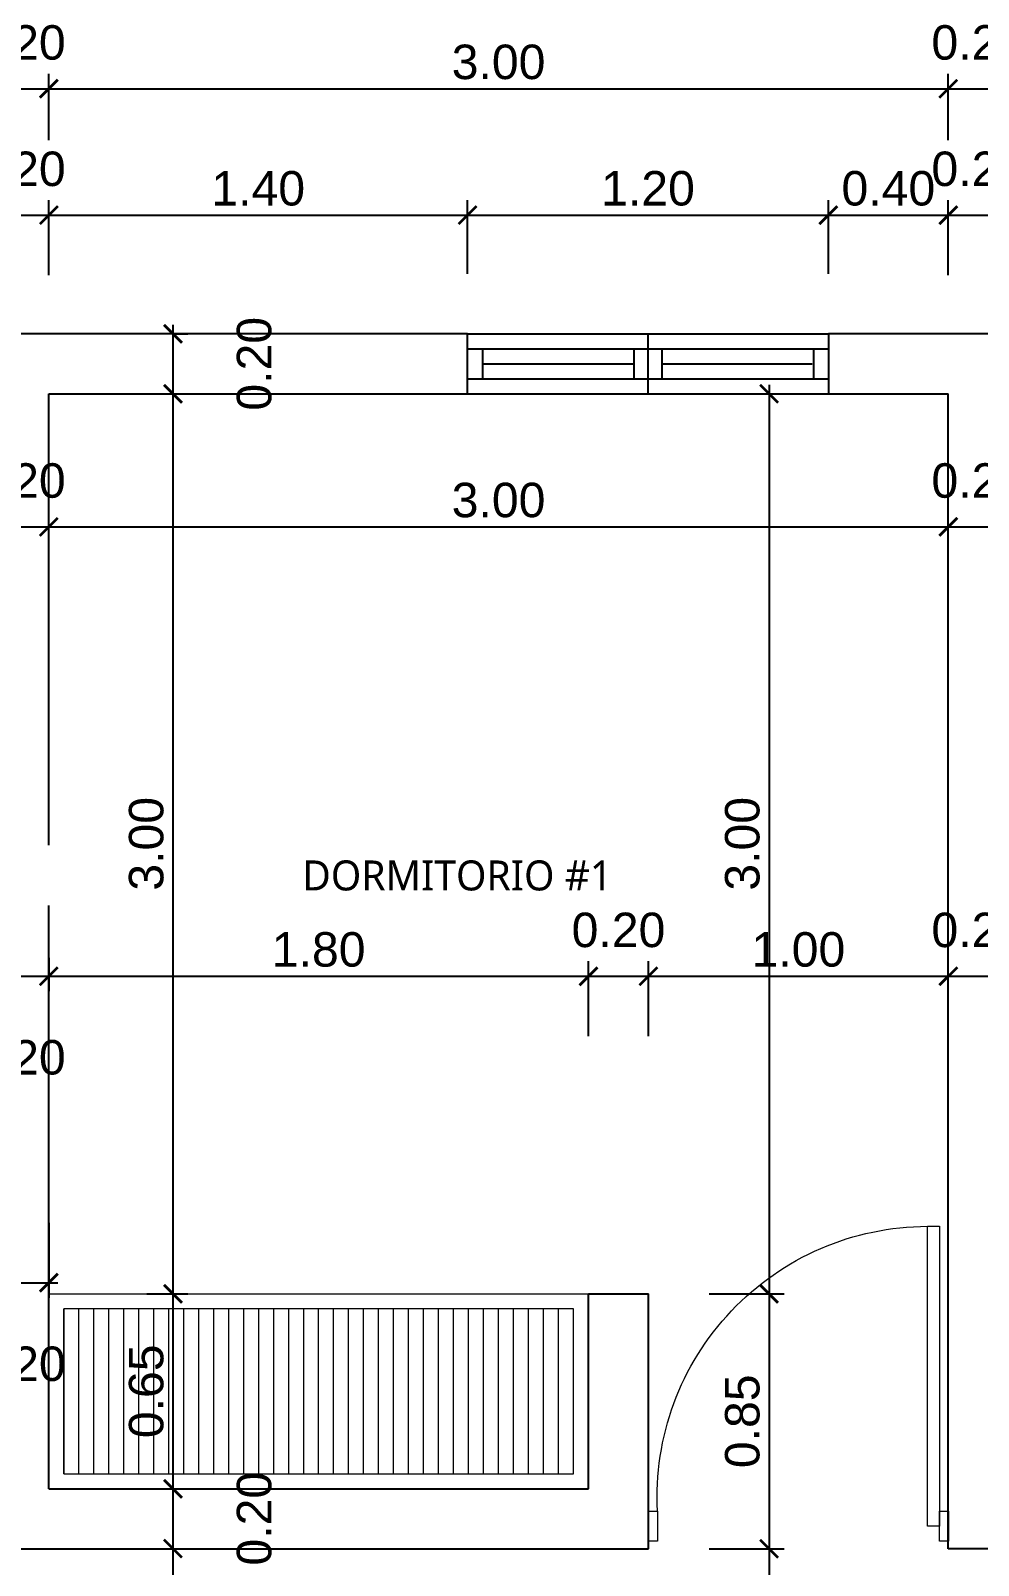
# Model space of a CAD drawing. Header units: feet. Extents: x -417 to 46, y -646 to -218.
# Drawn here: x -95.57 to -92.41, y -283.44 to -278.32 of the extents above; entities that cross this region are included whole.
import ezdxf

# ---------------------------------------------------------------- set-up
doc = ezdxf.new("R2010")
doc.units = ezdxf.units.FT
doc.header["$MEASUREMENT"] = 0
for name, color, linetype, lineweight in [('A-WALL', 4, 'Continuous', 25), ('closet', 8, 'Continuous', 5), ('DIM-COTAS', 1, 'Continuous', 5), ('puertas', 8, 'Continuous', 9), ('TXT', 2, 'Continuous', 9)]:
    doc.layers.add(name, color=color, linetype=linetype, lineweight=lineweight)
doc.layers.add('DIM', color=10, linetype='Continuous')
doc.layers.add('PERT-VENT', color=2, linetype='Continuous')
doc.styles.add('ads', font='trebuc.ttf', dxfattribs={"height": 0.14})
doc.styles.get("Standard").update_dxf_attribs({"font": 'arial.ttf', "height": 0.115})
doc.dimstyles.new('KEILY', dxfattribs={"dimtxt": 0.115, "dimasz": 0.06, "dimexe": 0.05, "dimexo": 0.2, "dimgap": 0.03, "dimtad": 1, "dimzin": 1, "dimdsep": 46, "dimtxsty": 'Standard', "dimblk": 'ARCHTICK', "dimcen": 2.5, "dimdle": 0.03, "dimclrd": 256, "dimclre": 256, "dimclrt": 7, "dimadec": 0, "dimazin": 0, "dimtfac": 1, "dimtmove": 2, "dimatfit": 3, "dimfxl": 0.2, "dimfxlon": 1, "dimtolj": 1, "dimtzin": 1, "dimarcsym": 0})

# ---------------------------------------------------------------- blocks, each defined once
blk = doc.blocks.new('A$C4D292AF4')
at = {"layer": 'puertas'}
for points in [[(0.03, 0.05), (0.07, 0.05), (0.07, 1.05), (0.03, 1.05)], [(0, 0), (0.03, 0), (0.03, 0.1), (0, 0.1)], [(0.97, 0), (1, 0), (1, 0.1), (0.97, 0.1)]]:
    blk.add_lwpolyline(points, close=True, dxfattribs=at)
blk.add_arc((0.0677, 0.1465), 0.9035, 357.0481, 89.8556, dxfattribs=at)
blk = doc.blocks.new('A$C72735B25')
at = {"layer": 'PERT-VENT', "extrusion": (-1.27878e-17, -1.31713e-15, -1)}
for p, q in [((0, 0), (0, 1.2032)), ((0.05, 0), (0.05, 1.2032)), ((0.15, 0), (0.15, 1.2032)), ((0.2, 0), (0.2, 1.2032)), ((0.1, 0.6483), (0.1, 1.1494)), ((0.15, 0.6483), (0.05, 0.6483)), ((0.2, 0.6016), (0, 0.6016)), ((0.15, 0.5549), (0.05, 0.5549)), ((0.1, 0.0499), (0.1, 0.5549)), ((0.05, 0.0499), (0.15, 0.0499))]:
    blk.add_line(p, q, dxfattribs=at)
at = {"layer": 'PERT-VENT', "extrusion": (-1.27878e-17, 1.31713e-15, -1)}
blk.add_line((0.05, 1.1533), (0.15, 1.1533), dxfattribs=at)
blk = doc.blocks.new('_ArchTick')
at = {"layer": 'DIM-COTAS', "color": 0, "const_width": 0.15}
blk.add_lwpolyline([(-0.5, -0.5), (0.5, 0.5)], dxfattribs=at)
blk = doc.blocks.new('*D161')
at = {"layer": 'Defpoints', "color": 0, "transparency": 16777216}
for p in [(-95.5143, -278.9362), (-95.7143, -279.3321), (-95.5143, -279.5321)]:
    blk.add_point(p, dxfattribs=at)
at = {"layer": 'DIM', "lineweight": -2, "transparency": 16777216}
for p, q in [((-95.7143, -279.1321), (-95.7143, -278.8862)), ((-95.5143, -279.1362), (-95.5143, -278.8862)), ((-95.7443, -278.9362), (-95.4843, -278.9362))]:
    blk.add_line(p, q, dxfattribs=at)
at = {"layer": 'DIM', "lineweight": -2, "transparency": 16777216, "xscale": 0.06, "yscale": 0.06, "zscale": 0.06, "rotation": 180}
blk.add_blockref('_ArchTick', (-95.7143, -278.9362), dxfattribs=at)
at = {"layer": 'DIM', "lineweight": -2, "transparency": 16777216, "xscale": 0.06, "yscale": 0.06, "zscale": 0.06}
blk.add_blockref('_ArchTick', (-95.5143, -278.9362), dxfattribs=at)
at = {"layer": 'DIM', "color": 7, "transparency": 16777216, "insert": (-95.6143, -278.7825), "char_height": 0.115, "attachment_point": 5}
blk.add_mtext('\\A1;0.20', dxfattribs=at)
blk = doc.blocks.new('*D162')
at = {"layer": 'Defpoints', "color": 0, "transparency": 16777216}
for p in [(-94.1175, -278.9362), (-94.1175, -279.3321), (-95.5143, -279.5321)]:
    blk.add_point(p, dxfattribs=at)
at = {"layer": 'DIM', "lineweight": -2, "transparency": 16777216}
for p, q in [((-95.5143, -279.1362), (-95.5143, -278.8862)), ((-94.1175, -279.1321), (-94.1175, -278.8862)), ((-95.5443, -278.9362), (-94.0875, -278.9362))]:
    blk.add_line(p, q, dxfattribs=at)
at = {"layer": 'DIM', "lineweight": -2, "transparency": 16777216, "xscale": 0.06, "yscale": 0.06, "zscale": 0.06, "rotation": 180}
blk.add_blockref('_ArchTick', (-95.5143, -278.9362), dxfattribs=at)
at = {"layer": 'DIM', "lineweight": -2, "transparency": 16777216, "xscale": 0.06, "yscale": 0.06, "zscale": 0.06}
blk.add_blockref('_ArchTick', (-94.1175, -278.9362), dxfattribs=at)
at = {"layer": 'DIM', "color": 7, "transparency": 16777216, "insert": (-94.8159, -278.8475), "char_height": 0.115, "attachment_point": 5}
blk.add_mtext('\\A1;1.40', dxfattribs=at)
blk = doc.blocks.new('*D163')
at = {"layer": 'Defpoints', "color": 0, "transparency": 16777216}
for p in [(-92.9143, -278.9362), (-94.1175, -279.3321), (-92.9143, -279.3321)]:
    blk.add_point(p, dxfattribs=at)
at = {"layer": 'DIM', "lineweight": -2, "transparency": 16777216}
for p, q in [((-94.1175, -279.1321), (-94.1175, -278.8862)), ((-92.9143, -279.1321), (-92.9143, -278.8862)), ((-94.1475, -278.9362), (-92.8843, -278.9362))]:
    blk.add_line(p, q, dxfattribs=at)
at = {"layer": 'DIM', "lineweight": -2, "transparency": 16777216, "xscale": 0.06, "yscale": 0.06, "zscale": 0.06, "rotation": 180}
blk.add_blockref('_ArchTick', (-94.1175, -278.9362), dxfattribs=at)
at = {"layer": 'DIM', "lineweight": -2, "transparency": 16777216, "xscale": 0.06, "yscale": 0.06, "zscale": 0.06}
blk.add_blockref('_ArchTick', (-92.9143, -278.9362), dxfattribs=at)
at = {"layer": 'DIM', "color": 7, "transparency": 16777216, "insert": (-93.5159, -278.8475), "char_height": 0.115, "attachment_point": 5}
blk.add_mtext('\\A1;1.20', dxfattribs=at)
blk = doc.blocks.new('*D164')
at = {"layer": 'Defpoints', "color": 0, "transparency": 16777216}
for p in [(-92.5143, -278.9362), (-92.9143, -279.3321), (-92.5143, -279.5321)]:
    blk.add_point(p, dxfattribs=at)
at = {"layer": 'DIM', "lineweight": -2, "transparency": 16777216}
for p, q in [((-92.9143, -279.1321), (-92.9143, -278.8862)), ((-92.5143, -279.1362), (-92.5143, -278.8862)), ((-92.9443, -278.9362), (-92.4843, -278.9362))]:
    blk.add_line(p, q, dxfattribs=at)
at = {"layer": 'DIM', "lineweight": -2, "transparency": 16777216, "xscale": 0.06, "yscale": 0.06, "zscale": 0.06, "rotation": 180}
blk.add_blockref('_ArchTick', (-92.9143, -278.9362), dxfattribs=at)
at = {"layer": 'DIM', "lineweight": -2, "transparency": 16777216, "xscale": 0.06, "yscale": 0.06, "zscale": 0.06}
blk.add_blockref('_ArchTick', (-92.5143, -278.9362), dxfattribs=at)
at = {"layer": 'DIM', "color": 7, "transparency": 16777216, "insert": (-92.7143, -278.8475), "char_height": 0.115, "attachment_point": 5}
blk.add_mtext('\\A1;0.40', dxfattribs=at)
blk = doc.blocks.new('*D165')
at = {"layer": 'Defpoints', "color": 0, "transparency": 16777216}
for p in [(-92.3143, -278.9362), (-92.5143, -279.5321), (-92.3143, -279.5321)]:
    blk.add_point(p, dxfattribs=at)
at = {"layer": 'DIM', "lineweight": -2, "transparency": 16777216}
for p, q in [((-92.5143, -279.1362), (-92.5143, -278.8862)), ((-92.3143, -279.1362), (-92.3143, -278.8862)), ((-92.5443, -278.9362), (-92.2843, -278.9362))]:
    blk.add_line(p, q, dxfattribs=at)
at = {"layer": 'DIM', "lineweight": -2, "transparency": 16777216, "xscale": 0.06, "yscale": 0.06, "zscale": 0.06, "rotation": 180}
blk.add_blockref('_ArchTick', (-92.5143, -278.9362), dxfattribs=at)
at = {"layer": 'DIM', "lineweight": -2, "transparency": 16777216, "xscale": 0.06, "yscale": 0.06, "zscale": 0.06}
blk.add_blockref('_ArchTick', (-92.3143, -278.9362), dxfattribs=at)
at = {"layer": 'DIM', "color": 7, "transparency": 16777216, "insert": (-92.4143, -278.7825), "char_height": 0.115, "attachment_point": 5}
blk.add_mtext('\\A1;0.20', dxfattribs=at)
blk = doc.blocks.new('*D177')
at = {"layer": 'Defpoints', "color": 0, "transparency": 16777216}
for p in [(-95.5143, -278.5146), (-95.7143, -278.8862), (-95.5143, -278.8862)]:
    blk.add_point(p, dxfattribs=at)
at = {"layer": 'DIM', "lineweight": -2, "transparency": 16777216}
for p, q in [((-95.7443, -278.5146), (-95.4843, -278.5146)), ((-95.7143, -278.6862), (-95.7143, -278.4646)), ((-95.5143, -278.6862), (-95.5143, -278.4646))]:
    blk.add_line(p, q, dxfattribs=at)
at = {"layer": 'DIM', "lineweight": -2, "transparency": 16777216, "xscale": 0.06, "yscale": 0.06, "zscale": 0.06, "rotation": 180}
blk.add_blockref('_ArchTick', (-95.7143, -278.5146), dxfattribs=at)
at = {"layer": 'DIM', "lineweight": -2, "transparency": 16777216, "xscale": 0.06, "yscale": 0.06, "zscale": 0.06}
blk.add_blockref('_ArchTick', (-95.5143, -278.5146), dxfattribs=at)
at = {"layer": 'DIM', "color": 7, "transparency": 16777216, "insert": (-95.6143, -278.3609), "char_height": 0.115, "attachment_point": 5}
blk.add_mtext('\\A1;0.20', dxfattribs=at)
blk = doc.blocks.new('*D178')
at = {"layer": 'Defpoints', "color": 0, "transparency": 16777216}
for p in [(-92.5143, -278.5146), (-95.5143, -278.8862), (-92.5143, -278.8862)]:
    blk.add_point(p, dxfattribs=at)
at = {"layer": 'DIM', "lineweight": -2, "transparency": 16777216}
for p, q in [((-95.5443, -278.5146), (-92.4843, -278.5146)), ((-95.5143, -278.6862), (-95.5143, -278.4646)), ((-92.5143, -278.6862), (-92.5143, -278.4646))]:
    blk.add_line(p, q, dxfattribs=at)
at = {"layer": 'DIM', "lineweight": -2, "transparency": 16777216, "xscale": 0.06, "yscale": 0.06, "zscale": 0.06, "rotation": 180}
blk.add_blockref('_ArchTick', (-95.5143, -278.5146), dxfattribs=at)
at = {"layer": 'DIM', "lineweight": -2, "transparency": 16777216, "xscale": 0.06, "yscale": 0.06, "zscale": 0.06}
blk.add_blockref('_ArchTick', (-92.5143, -278.5146), dxfattribs=at)
at = {"layer": 'DIM', "color": 7, "transparency": 16777216, "insert": (-94.0143, -278.4258), "char_height": 0.115, "attachment_point": 5}
blk.add_mtext('\\A1;3.00', dxfattribs=at)
blk = doc.blocks.new('*D179')
at = {"layer": 'Defpoints', "color": 0, "transparency": 16777216}
for p in [(-92.3143, -278.5146), (-92.5143, -278.8862), (-92.3143, -278.8862)]:
    blk.add_point(p, dxfattribs=at)
at = {"layer": 'DIM', "lineweight": -2, "transparency": 16777216}
for p, q in [((-92.5443, -278.5146), (-92.2843, -278.5146)), ((-92.5143, -278.6862), (-92.5143, -278.4646)), ((-92.3143, -278.6862), (-92.3143, -278.4646))]:
    blk.add_line(p, q, dxfattribs=at)
at = {"layer": 'DIM', "lineweight": -2, "transparency": 16777216, "xscale": 0.06, "yscale": 0.06, "zscale": 0.06, "rotation": 180}
blk.add_blockref('_ArchTick', (-92.5143, -278.5146), dxfattribs=at)
at = {"layer": 'DIM', "lineweight": -2, "transparency": 16777216, "xscale": 0.06, "yscale": 0.06, "zscale": 0.06}
blk.add_blockref('_ArchTick', (-92.3143, -278.5146), dxfattribs=at)
at = {"layer": 'DIM', "color": 7, "transparency": 16777216, "insert": (-92.4143, -278.3609), "char_height": 0.115, "attachment_point": 5}
blk.add_mtext('\\A1;0.20', dxfattribs=at)
blk = doc.blocks.new('*D183')
at = {"layer": 'Defpoints', "color": 0, "transparency": 16777216}
for p in [(-88.4643, -278.1057), (-105.5643, -278.4646), (-88.4643, -278.4646)]:
    blk.add_point(p, dxfattribs=at)
at = {"layer": 'DIM', "lineweight": -2, "transparency": 16777216}
for p, q in [((-105.5643, -278.2646), (-105.5643, -278.0557)), ((-88.4643, -278.2646), (-88.4643, -278.0557)), ((-105.5943, -278.1057), (-88.4343, -278.1057))]:
    blk.add_line(p, q, dxfattribs=at)
at = {"layer": 'DIM', "lineweight": -2, "transparency": 16777216, "xscale": 0.06, "yscale": 0.06, "zscale": 0.06, "rotation": 180}
blk.add_blockref('_ArchTick', (-105.5643, -278.1057), dxfattribs=at)
at = {"layer": 'DIM', "lineweight": -2, "transparency": 16777216, "xscale": 0.06, "yscale": 0.06, "zscale": 0.06}
blk.add_blockref('_ArchTick', (-88.4643, -278.1057), dxfattribs=at)
at = {"layer": 'DIM', "color": 7, "transparency": 16777216, "insert": (-97.0143, -278.0169), "char_height": 0.115, "attachment_point": 5}
blk.add_mtext('\\A1;17.10', dxfattribs=at)
blk = doc.blocks.new('*D274')
at = {"layer": 'Defpoints', "color": 0, "transparency": 16777216}
for p in [(-95.5143, -279.9759), (-95.7143, -280.7059), (-95.5143, -280.7059)]:
    blk.add_point(p, dxfattribs=at)
at = {"layer": 'DIM', "lineweight": -2, "transparency": 16777216}
for p, q in [((-95.7143, -280.1759), (-95.7143, -279.9259)), ((-95.5143, -280.1759), (-95.5143, -279.9259)), ((-95.7443, -279.9759), (-95.4843, -279.9759))]:
    blk.add_line(p, q, dxfattribs=at)
at = {"layer": 'DIM', "lineweight": -2, "transparency": 16777216, "xscale": 0.06, "yscale": 0.06, "zscale": 0.06, "rotation": 180}
blk.add_blockref('_ArchTick', (-95.7143, -279.9759), dxfattribs=at)
at = {"layer": 'DIM', "lineweight": -2, "transparency": 16777216, "xscale": 0.06, "yscale": 0.06, "zscale": 0.06}
blk.add_blockref('_ArchTick', (-95.5143, -279.9759), dxfattribs=at)
at = {"layer": 'DIM', "color": 7, "transparency": 16777216, "insert": (-95.6143, -279.8222), "char_height": 0.115, "attachment_point": 5}
blk.add_mtext('\\A1;0.20', dxfattribs=at)
blk = doc.blocks.new('*D275')
at = {"layer": 'Defpoints', "color": 0, "transparency": 16777216}
for p in [(-92.5143, -279.9759), (-92.5143, -280.65), (-95.5143, -280.7059)]:
    blk.add_point(p, dxfattribs=at)
at = {"layer": 'DIM', "lineweight": -2, "transparency": 16777216}
for p, q in [((-95.5143, -280.1759), (-95.5143, -279.9259)), ((-92.5143, -280.1759), (-92.5143, -279.9259)), ((-95.5443, -279.9759), (-92.4843, -279.9759))]:
    blk.add_line(p, q, dxfattribs=at)
at = {"layer": 'DIM', "lineweight": -2, "transparency": 16777216, "xscale": 0.06, "yscale": 0.06, "zscale": 0.06, "rotation": 180}
blk.add_blockref('_ArchTick', (-95.5143, -279.9759), dxfattribs=at)
at = {"layer": 'DIM', "lineweight": -2, "transparency": 16777216, "xscale": 0.06, "yscale": 0.06, "zscale": 0.06}
blk.add_blockref('_ArchTick', (-92.5143, -279.9759), dxfattribs=at)
at = {"layer": 'DIM', "color": 7, "transparency": 16777216, "insert": (-94.0143, -279.8872), "char_height": 0.115, "attachment_point": 5}
blk.add_mtext('\\A1;3.00', dxfattribs=at)
blk = doc.blocks.new('*D276')
at = {"layer": 'Defpoints', "color": 0, "transparency": 16777216}
for p in [(-92.3143, -279.9759), (-92.5143, -280.65), (-92.3143, -280.65)]:
    blk.add_point(p, dxfattribs=at)
at = {"layer": 'DIM', "lineweight": -2, "transparency": 16777216}
for p, q in [((-92.5143, -280.1759), (-92.5143, -279.9259)), ((-92.3143, -280.1759), (-92.3143, -279.9259)), ((-92.5443, -279.9759), (-92.2843, -279.9759))]:
    blk.add_line(p, q, dxfattribs=at)
at = {"layer": 'DIM', "lineweight": -2, "transparency": 16777216, "xscale": 0.06, "yscale": 0.06, "zscale": 0.06, "rotation": 180}
blk.add_blockref('_ArchTick', (-92.5143, -279.9759), dxfattribs=at)
at = {"layer": 'DIM', "lineweight": -2, "transparency": 16777216, "xscale": 0.06, "yscale": 0.06, "zscale": 0.06}
blk.add_blockref('_ArchTick', (-92.3143, -279.9759), dxfattribs=at)
at = {"layer": 'DIM', "color": 7, "transparency": 16777216, "insert": (-92.4143, -279.8222), "char_height": 0.115, "attachment_point": 5}
blk.add_mtext('\\A1;0.20', dxfattribs=at)
blk = doc.blocks.new('*D297')
at = {"layer": 'Defpoints', "color": 0, "transparency": 16777216}
for p in [(-95.5143, -281.2132), (-95.7143, -281.2321), (-95.5143, -281.475)]:
    blk.add_point(p, dxfattribs=at)
at = {"layer": 'DIM', "lineweight": -2, "transparency": 16777216}
for p, q in [((-95.7143, -281.4321), (-95.7143, -281.525)), ((-95.5143, -281.4132), (-95.5143, -281.525)), ((-95.7443, -281.475), (-95.4843, -281.475))]:
    blk.add_line(p, q, dxfattribs=at)
at = {"layer": 'DIM', "lineweight": -2, "transparency": 16777216, "xscale": 0.06, "yscale": 0.06, "zscale": 0.06, "rotation": 180}
blk.add_blockref('_ArchTick', (-95.7143, -281.475), dxfattribs=at)
at = {"layer": 'DIM', "lineweight": -2, "transparency": 16777216, "xscale": 0.06, "yscale": 0.06, "zscale": 0.06}
blk.add_blockref('_ArchTick', (-95.5143, -281.475), dxfattribs=at)
at = {"layer": 'DIM', "color": 7, "transparency": 16777216, "insert": (-95.6143, -281.7461), "char_height": 0.115, "attachment_point": 5}
blk.add_mtext('\\A1;0.20', dxfattribs=at)
blk = doc.blocks.new('*D298')
at = {"layer": 'Defpoints', "color": 0, "transparency": 16777216}
for p in [(-95.5143, -281.2132), (-93.7143, -281.475), (-93.7143, -282.5344)]:
    blk.add_point(p, dxfattribs=at)
at = {"layer": 'DIM', "lineweight": -2, "transparency": 16777216}
for p, q in [((-95.5143, -281.4132), (-95.5143, -281.525)), ((-93.7143, -281.675), (-93.7143, -281.425)), ((-95.5443, -281.475), (-93.6843, -281.475))]:
    blk.add_line(p, q, dxfattribs=at)
at = {"layer": 'DIM', "lineweight": -2, "transparency": 16777216, "xscale": 0.06, "yscale": 0.06, "zscale": 0.06, "rotation": 180}
blk.add_blockref('_ArchTick', (-95.5143, -281.475), dxfattribs=at)
at = {"layer": 'DIM', "lineweight": -2, "transparency": 16777216, "xscale": 0.06, "yscale": 0.06, "zscale": 0.06}
blk.add_blockref('_ArchTick', (-93.7143, -281.475), dxfattribs=at)
at = {"layer": 'DIM', "color": 7, "transparency": 16777216, "insert": (-94.6143, -281.3862), "char_height": 0.115, "attachment_point": 5}
blk.add_mtext('\\A1;1.80', dxfattribs=at)
blk = doc.blocks.new('*D299')
at = {"layer": 'Defpoints', "color": 0, "transparency": 16777216}
for p in [(-93.5143, -281.475), (-93.7143, -282.5344), (-93.5143, -282.5344)]:
    blk.add_point(p, dxfattribs=at)
at = {"layer": 'DIM', "lineweight": -2, "transparency": 16777216}
for p, q in [((-93.7143, -281.675), (-93.7143, -281.425)), ((-93.5143, -281.675), (-93.5143, -281.425)), ((-93.7443, -281.475), (-93.4843, -281.475))]:
    blk.add_line(p, q, dxfattribs=at)
at = {"layer": 'DIM', "lineweight": -2, "transparency": 16777216, "xscale": 0.06, "yscale": 0.06, "zscale": 0.06, "rotation": 180}
blk.add_blockref('_ArchTick', (-93.7143, -281.475), dxfattribs=at)
at = {"layer": 'DIM', "lineweight": -2, "transparency": 16777216, "xscale": 0.06, "yscale": 0.06, "zscale": 0.06}
blk.add_blockref('_ArchTick', (-93.5143, -281.475), dxfattribs=at)
at = {"layer": 'DIM', "color": 7, "transparency": 16777216, "insert": (-93.6143, -281.3212), "char_height": 0.115, "attachment_point": 5}
blk.add_mtext('\\A1;0.20', dxfattribs=at)
blk = doc.blocks.new('*D300')
at = {"layer": 'Defpoints', "color": 0, "transparency": 16777216}
for p in [(-92.5143, -281.475), (-92.5143, -281.682), (-93.5143, -282.5344)]:
    blk.add_point(p, dxfattribs=at)
at = {"layer": 'DIM', "lineweight": -2, "transparency": 16777216}
for p, q in [((-93.5143, -281.675), (-93.5143, -281.425)), ((-92.5143, -281.482), (-92.5143, -281.425)), ((-93.5443, -281.475), (-92.4843, -281.475))]:
    blk.add_line(p, q, dxfattribs=at)
at = {"layer": 'DIM', "lineweight": -2, "transparency": 16777216, "xscale": 0.06, "yscale": 0.06, "zscale": 0.06, "rotation": 180}
blk.add_blockref('_ArchTick', (-93.5143, -281.475), dxfattribs=at)
at = {"layer": 'DIM', "lineweight": -2, "transparency": 16777216, "xscale": 0.06, "yscale": 0.06, "zscale": 0.06}
blk.add_blockref('_ArchTick', (-92.5143, -281.475), dxfattribs=at)
at = {"layer": 'DIM', "color": 7, "transparency": 16777216, "insert": (-93.0143, -281.3862), "char_height": 0.115, "attachment_point": 5}
blk.add_mtext('\\A1;1.00', dxfattribs=at)
blk = doc.blocks.new('*D301')
at = {"layer": 'Defpoints', "color": 0, "transparency": 16777216}
for p in [(-92.3143, -281.475), (-92.5143, -281.682), (-92.3143, -281.7649)]:
    blk.add_point(p, dxfattribs=at)
at = {"layer": 'DIM', "lineweight": -2, "transparency": 16777216}
for p, q in [((-92.5143, -281.482), (-92.5143, -281.425)), ((-92.3143, -281.5649), (-92.3143, -281.425)), ((-92.5443, -281.475), (-92.2843, -281.475))]:
    blk.add_line(p, q, dxfattribs=at)
at = {"layer": 'DIM', "lineweight": -2, "transparency": 16777216, "xscale": 0.06, "yscale": 0.06, "zscale": 0.06, "rotation": 180}
blk.add_blockref('_ArchTick', (-92.5143, -281.475), dxfattribs=at)
at = {"layer": 'DIM', "lineweight": -2, "transparency": 16777216, "xscale": 0.06, "yscale": 0.06, "zscale": 0.06}
blk.add_blockref('_ArchTick', (-92.3143, -281.475), dxfattribs=at)
at = {"layer": 'DIM', "color": 7, "transparency": 16777216, "insert": (-92.4143, -281.3212), "char_height": 0.115, "attachment_point": 5}
blk.add_mtext('\\A1;0.20', dxfattribs=at)
blk = doc.blocks.new('*D312')
at = {"layer": 'Defpoints', "color": 0, "transparency": 16777216}
for p in [(-95.7143, -282.082), (-95.5143, -282.0911), (-95.5143, -282.4972)]:
    blk.add_point(p, dxfattribs=at)
at = {"layer": 'DIM', "lineweight": -2, "transparency": 16777216}
for p, q in [((-95.7143, -282.2972), (-95.7143, -282.5472)), ((-95.5143, -282.2972), (-95.5143, -282.5472)), ((-95.7443, -282.4972), (-95.4843, -282.4972))]:
    blk.add_line(p, q, dxfattribs=at)
at = {"layer": 'DIM', "lineweight": -2, "transparency": 16777216, "xscale": 0.06, "yscale": 0.06, "zscale": 0.06, "rotation": 180}
blk.add_blockref('_ArchTick', (-95.7143, -282.4972), dxfattribs=at)
at = {"layer": 'DIM', "lineweight": -2, "transparency": 16777216, "xscale": 0.06, "yscale": 0.06, "zscale": 0.06}
blk.add_blockref('_ArchTick', (-95.5143, -282.4972), dxfattribs=at)
at = {"layer": 'DIM', "color": 7, "transparency": 16777216, "insert": (-95.6143, -282.7683), "char_height": 0.115, "attachment_point": 5}
blk.add_mtext('\\A1;0.20', dxfattribs=at)
blk = doc.blocks.new('*D424')
at = {"layer": 'Defpoints', "color": 0, "transparency": 16777216}
for p in [(-95.2671, -279.3321), (-95.2671, -279.5321), (-95.1002, -279.5321)]:
    blk.add_point(p, dxfattribs=at)
at = {"layer": 'DIM', "lineweight": -2, "transparency": 16777216}
for p, q in [((-95.1002, -279.3021), (-95.1002, -279.5621)), ((-95.1002, -279.3321), (-95.0502, -279.3321)), ((-95.1002, -279.5321), (-95.0502, -279.5321))]:
    blk.add_line(p, q, dxfattribs=at)
at = {"layer": 'DIM', "lineweight": -2, "transparency": 16777216, "xscale": 0.06, "yscale": 0.06, "zscale": 0.06}
for p, rotation in [((-95.1002, -279.3321), 90), ((-95.1002, -279.5321), 270)]:
    blk.add_blockref('_ArchTick', p, dxfattribs=dict(at, rotation=rotation))
at = {"layer": 'DIM', "color": 7, "transparency": 16777216, "insert": (-94.829, -279.4321), "char_height": 0.115, "attachment_point": 5, "rotation": 90}
blk.add_mtext('\\A1;0.20', dxfattribs=at)
blk = doc.blocks.new('*D425')
at = {"layer": 'Defpoints', "color": 0, "transparency": 16777216}
for p in [(-95.2671, -279.5321), (-95.3876, -282.5344), (-95.1002, -282.5344)]:
    blk.add_point(p, dxfattribs=at)
at = {"layer": 'DIM', "lineweight": -2, "transparency": 16777216}
for p, q in [((-95.1002, -279.5021), (-95.1002, -282.5644)), ((-95.1002, -279.5321), (-95.0502, -279.5321)), ((-95.1876, -282.5344), (-95.0502, -282.5344))]:
    blk.add_line(p, q, dxfattribs=at)
at = {"layer": 'DIM', "lineweight": -2, "transparency": 16777216, "xscale": 0.06, "yscale": 0.06, "zscale": 0.06}
for p, rotation in [((-95.1002, -279.5321), 90), ((-95.1002, -282.5344), 270)]:
    blk.add_blockref('_ArchTick', p, dxfattribs=dict(at, rotation=rotation))
at = {"layer": 'DIM', "color": 7, "transparency": 16777216, "insert": (-95.1889, -281.0332), "char_height": 0.115, "attachment_point": 5, "rotation": 90}
blk.add_mtext('\\A1;3.00', dxfattribs=at)
blk = doc.blocks.new('*D426')
at = {"layer": 'Defpoints', "color": 0, "transparency": 16777216}
for p in [(-95.3876, -282.5344), (-95.5143, -283.1844), (-95.1002, -283.1844)]:
    blk.add_point(p, dxfattribs=at)
at = {"layer": 'DIM', "lineweight": -2, "transparency": 16777216}
for p, q in [((-95.1002, -282.5044), (-95.1002, -283.2144)), ((-95.1876, -282.5344), (-95.0502, -282.5344)), ((-95.3002, -283.1844), (-95.0502, -283.1844))]:
    blk.add_line(p, q, dxfattribs=at)
at = {"layer": 'DIM', "lineweight": -2, "transparency": 16777216, "xscale": 0.06, "yscale": 0.06, "zscale": 0.06}
for p, rotation in [((-95.1002, -282.5344), 90), ((-95.1002, -283.1844), 270)]:
    blk.add_blockref('_ArchTick', p, dxfattribs=dict(at, rotation=rotation))
at = {"layer": 'DIM', "color": 7, "transparency": 16777216, "insert": (-95.1889, -282.8594), "char_height": 0.115, "attachment_point": 5, "rotation": 90}
blk.add_mtext('\\A1;0.65', dxfattribs=at)
blk = doc.blocks.new('*D427')
at = {"layer": 'Defpoints', "color": 0, "transparency": 16777216}
for p in [(-95.5143, -283.1844), (-95.517, -283.3844), (-95.1002, -283.3844)]:
    blk.add_point(p, dxfattribs=at)
at = {"layer": 'DIM', "lineweight": -2, "transparency": 16777216}
for p, q in [((-95.1002, -283.1544), (-95.1002, -283.4144)), ((-95.3002, -283.1844), (-95.0502, -283.1844)), ((-95.3002, -283.3844), (-95.0502, -283.3844))]:
    blk.add_line(p, q, dxfattribs=at)
at = {"layer": 'DIM', "lineweight": -2, "transparency": 16777216, "xscale": 0.06, "yscale": 0.06, "zscale": 0.06}
for p, rotation in [((-95.1002, -283.1844), 90), ((-95.1002, -283.3844), 270)]:
    blk.add_blockref('_ArchTick', p, dxfattribs=dict(at, rotation=rotation))
at = {"layer": 'DIM', "color": 7, "transparency": 16777216, "insert": (-94.829, -283.2844), "char_height": 0.115, "attachment_point": 5, "rotation": 90}
blk.add_mtext('\\A1;0.20', dxfattribs=at)
blk = doc.blocks.new('*D428')
at = {"layer": 'Defpoints', "color": 0, "transparency": 16777216}
for p in [(-95.517, -283.3844), (-95.5143, -284.8321), (-95.1002, -284.8321)]:
    blk.add_point(p, dxfattribs=at)
at = {"layer": 'DIM', "lineweight": -2, "transparency": 16777216}
for p, q in [((-95.1002, -283.3544), (-95.1002, -284.8621)), ((-95.3002, -283.3844), (-95.0502, -283.3844)), ((-95.3002, -284.8321), (-95.0502, -284.8321))]:
    blk.add_line(p, q, dxfattribs=at)
at = {"layer": 'DIM', "lineweight": -2, "transparency": 16777216, "xscale": 0.06, "yscale": 0.06, "zscale": 0.06}
for p, rotation in [((-95.1002, -283.3844), 90), ((-95.1002, -284.8321), 270)]:
    blk.add_blockref('_ArchTick', p, dxfattribs=dict(at, rotation=rotation))
at = {"layer": 'DIM', "color": 7, "transparency": 16777216, "insert": (-95.1889, -284.1082), "char_height": 0.115, "attachment_point": 5, "rotation": 90}
blk.add_mtext('\\A1;1.45', dxfattribs=at)
blk = doc.blocks.new('*D433')
at = {"layer": 'Defpoints', "color": 0, "transparency": 16777216}
for p in [(-93.5159, -279.5321), (-93.5143, -282.5344), (-93.1121, -282.5344)]:
    blk.add_point(p, dxfattribs=at)
at = {"layer": 'DIM', "lineweight": -2, "transparency": 16777216}
for p, q in [((-93.3121, -279.5321), (-93.0621, -279.5321)), ((-93.1121, -279.5021), (-93.1121, -282.5644)), ((-93.3121, -282.5344), (-93.0621, -282.5344))]:
    blk.add_line(p, q, dxfattribs=at)
at = {"layer": 'DIM', "lineweight": -2, "transparency": 16777216, "xscale": 0.06, "yscale": 0.06, "zscale": 0.06}
for p, rotation in [((-93.1121, -279.5321), 90), ((-93.1121, -282.5344), 270)]:
    blk.add_blockref('_ArchTick', p, dxfattribs=dict(at, rotation=rotation))
at = {"layer": 'DIM', "color": 7, "transparency": 16777216, "insert": (-93.2008, -281.0332), "char_height": 0.115, "attachment_point": 5, "rotation": 90}
blk.add_mtext('\\A1;3.00', dxfattribs=at)
blk = doc.blocks.new('*D434')
at = {"layer": 'Defpoints', "color": 0, "transparency": 16777216}
for p in [(-93.5143, -282.5344), (-93.5143, -283.3844), (-93.1121, -283.3844)]:
    blk.add_point(p, dxfattribs=at)
at = {"layer": 'DIM', "lineweight": -2, "transparency": 16777216}
for p, q in [((-93.1121, -282.5044), (-93.1121, -283.4144)), ((-93.3121, -282.5344), (-93.0621, -282.5344)), ((-93.3121, -283.3844), (-93.0621, -283.3844))]:
    blk.add_line(p, q, dxfattribs=at)
at = {"layer": 'DIM', "lineweight": -2, "transparency": 16777216, "xscale": 0.06, "yscale": 0.06, "zscale": 0.06}
for p, rotation in [((-93.1121, -282.5344), 90), ((-93.1121, -283.3844), 270)]:
    blk.add_blockref('_ArchTick', p, dxfattribs=dict(at, rotation=rotation))
at = {"layer": 'DIM', "color": 7, "transparency": 16777216, "insert": (-93.2008, -282.9594), "char_height": 0.115, "attachment_point": 5, "rotation": 90}
blk.add_mtext('\\A1;0.85', dxfattribs=at)
blk = doc.blocks.new('*D435')
at = {"layer": 'Defpoints', "color": 0, "transparency": 16777216}
for p in [(-93.5143, -283.3844), (-93.1121, -289.4321), (-92.7745, -289.4321)]:
    blk.add_point(p, dxfattribs=at)
at = {"layer": 'DIM', "lineweight": -2, "transparency": 16777216}
for p, q in [((-93.1121, -283.3544), (-93.1121, -289.4621)), ((-93.3121, -283.3844), (-93.0621, -283.3844)), ((-92.9745, -289.4321), (-93.1621, -289.4321))]:
    blk.add_line(p, q, dxfattribs=at)
at = {"layer": 'DIM', "lineweight": -2, "transparency": 16777216, "xscale": 0.06, "yscale": 0.06, "zscale": 0.06}
for p, rotation in [((-93.1121, -283.3844), 90), ((-93.1121, -289.4321), 270)]:
    blk.add_blockref('_ArchTick', p, dxfattribs=dict(at, rotation=rotation))
at = {"layer": 'DIM', "color": 7, "transparency": 16777216, "insert": (-93.2008, -286.4082), "char_height": 0.115, "attachment_point": 5, "rotation": 90}
blk.add_mtext('\\A1;6.05', dxfattribs=at)

msp = doc.modelspace()

# ---------------------------------------------------------------- hatches: boundary and pattern name
at = {"layer": 'closet'}
h = msp.add_hatch(dxfattribs=at)
h.set_pattern_fill('ANSI31', color=256, scale=0.4, angle=45, style=0)
h.set_pattern_definition([(90, (-95.46431, -283.134416), (-0.05, 7e-18), [])])
h.paths.add_polyline_path([(-95.4643, -283.1344), (-93.7643, -283.1344), (-93.7643, -282.5844), (-95.4643, -282.5844)])

# ---------------------------------------------------------------- linework, layer by layer
at = {"layer": 'A-WALL'}
for p, q in [((-94.1175, -279.3321), (-95.7143, -279.3321)), ((-91.9143, -279.3321), (-92.9143, -279.3321)), ((-95.5143, -283.1844), (-95.5143, -279.5321)), ((-95.5143, -279.5321), (-94.1175, -279.5321)), ((-92.9143, -279.5321), (-92.5143, -279.5321)), ((-92.5143, -283.3844), (-92.5143, -279.5321)), ((-93.7143, -283.1844), (-93.7143, -282.5344)), ((-93.7143, -282.5344), (-93.5143, -282.5344)), ((-93.5143, -283.3844), (-93.5143, -282.5344)), ((-95.5143, -283.1844), (-93.7143, -283.1844)), ((-95.7143, -283.3844), (-93.5143, -283.3844)), ((-92.3143, -283.3844), (-92.5143, -283.3844))]:
    msp.add_line(p, q, dxfattribs=at)
at = {"layer": 'A-WALL', "extrusion": (-6.28888e-16, -1.94037e-15, -1)}
for p, q in [((-94.1175, -279.5321), (-94.1175, -279.3321)), ((-92.9143, -279.3321), (-92.9143, -279.5321))]:
    msp.add_line(p, q, dxfattribs=at)
at = {"layer": 'closet'}
msp.add_line((-95.5143, -282.5344), (-93.7143, -282.5344), dxfattribs=at)
msp.add_lwpolyline([(-95.4643, -283.1344), (-93.7643, -283.1344), (-93.7643, -282.5844), (-95.4643, -282.5844)], close=True, dxfattribs=at)

# ---------------------------------------------------------------- block references
at = {"rotation": 270}
msp.add_blockref('A$C72735B25', (-94.1175, -279.3321), dxfattribs=at)
at = {"layer": 'puertas', "extrusion": (-6.28888e-16, -1.94037e-15, -1), "xscale": 1.000288939019299, "yscale": 1.000288939019299, "zscale": 1.000288939019299}
msp.add_blockref('A$C4D292AF4', (92.514, -283.3594), dxfattribs=at)

# ---------------------------------------------------------------- dimensions: what is measured, and where the dimension line sits
at = {"layer": 'DIM'}
for base, p1, p2, picture, middle in [((-88.4643, -278.1057), (-105.5643, -278.4646), (-88.4643, -278.4646), '*D183', (-97.0143, -278.0169)), ((-95.5143, -278.5146), (-95.7143, -278.8862), (-95.5143, -278.8862), '*D177', (-95.6143, -278.3609)), ((-92.3143, -278.5146), (-92.5143, -278.8862), (-92.3143, -278.8862), '*D179', (-92.4143, -278.3609)), ((-92.5143, -278.5146), (-95.5143, -278.8862), (-92.5143, -278.8862), '*D178', (-94.0143, -278.4258)), ((-95.5143, -278.9362), (-95.7143, -279.3321), (-95.5143, -279.5321), '*D161', (-95.6143, -278.7825)), ((-92.3143, -278.9362), (-92.5143, -279.5321), (-92.3143, -279.5321), '*D165', (-92.4143, -278.7825)), ((-94.1175, -278.9362), (-95.5143, -279.5321), (-94.1175, -279.3321), '*D162', (-94.8159, -278.8475)), ((-92.9143, -278.9362), (-94.1175, -279.3321), (-92.9143, -279.3321), '*D163', (-93.5159, -278.8475)), ((-92.5143, -278.9362), (-92.9143, -279.3321), (-92.5143, -279.5321), '*D164', (-92.7143, -278.8475)), ((-95.5143, -279.9759), (-95.7143, -280.7059), (-95.5143, -280.7059), '*D274', (-95.6143, -279.8222)), ((-92.3143, -279.9759), (-92.5143, -280.65), (-92.3143, -280.65), '*D276', (-92.4143, -279.8222)), ((-92.5143, -279.9759), (-95.5143, -280.7059), (-92.5143, -280.65), '*D275', (-94.0143, -279.8872)), ((-92.3143, -281.475), (-92.5143, -281.682), (-92.3143, -281.7649), '*D301', (-92.4143, -281.3212)), ((-92.5143, -281.475), (-93.5143, -282.5344), (-92.5143, -281.682), '*D300', (-93.0143, -281.3862)), ((-95.5143, -282.4972), (-95.7143, -282.082), (-95.5143, -282.0911), '*D312', (-95.6143, -282.7683))]:
    dim = msp.add_linear_dim(base=base, p1=p1, p2=p2, dimstyle='KEILY', dxfattribs=at)
    dim.commit()
    dim.dimension.update_dxf_attribs({"geometry": picture, "text_midpoint": middle})
for base, p1, p2, picture, middle in [((-95.1002, -279.5321), (-95.2671, -279.3321), (-95.2671, -279.5321), '*D424', (-94.829, -279.4321)), ((-95.1002, -283.1844), (-95.3876, -282.5344), (-95.5143, -283.1844), '*D426', (-95.1889, -282.8594)), ((-93.1121, -283.3844), (-93.5143, -282.5344), (-93.5143, -283.3844), '*D434', (-93.2008, -282.9594)), ((-95.1002, -283.3844), (-95.5143, -283.1844), (-95.517, -283.3844), '*D427', (-94.829, -283.2844)), ((-95.1002, -284.8321), (-95.517, -283.3844), (-95.5143, -284.8321), '*D428', (-95.1889, -284.1082)), ((-93.1121, -289.4321), (-93.5143, -283.3844), (-92.7745, -289.4321), '*D435', (-93.2008, -286.4082))]:
    dim = msp.add_linear_dim(base=base, p1=p1, p2=p2, angle=90, dimstyle='KEILY', dxfattribs=at)
    dim.commit()
    dim.dimension.update_dxf_attribs({"geometry": picture, "text_midpoint": middle})

# ---------------------------------------------------------------- next in the draw order: texts
at = {"layer": 'TXT', "insert": (-94.152, -281.0888), "char_height": 0.1, "width": 2.688, "attachment_point": 2, "style": 'ads', "bg_fill": 2}
msp.add_mtext('DORMITORIO #1', dxfattribs=at)

# ---------------------------------------------------------------- next in the draw order: dimensions: what is measured, and where the dimension line sits
at = {"layer": 'DIM'}
for base, p1, p2, picture, middle in [((-95.1002, -282.5344), (-95.2671, -279.5321), (-95.3876, -282.5344), '*D425', (-95.1889, -281.0332)), ((-93.1121, -282.5344), (-93.5159, -279.5321), (-93.5143, -282.5344), '*D433', (-93.2008, -281.0332))]:
    dim = msp.add_linear_dim(base=base, p1=p1, p2=p2, angle=90, dimstyle='KEILY', dxfattribs=at)
    dim.commit()
    dim.dimension.update_dxf_attribs({"geometry": picture, "text_midpoint": middle})
for base, p1, p2, picture, middle in [((-95.5143, -281.475), (-95.7143, -281.2321), (-95.5143, -281.2132), '*D297', (-95.6143, -281.7461)), ((-93.7143, -281.475), (-95.5143, -281.2132), (-93.7143, -282.5344), '*D298', (-94.6143, -281.3862)), ((-93.5143, -281.475), (-93.7143, -282.5344), (-93.5143, -282.5344), '*D299', (-93.6143, -281.3212))]:
    dim = msp.add_linear_dim(base=base, p1=p1, p2=p2, dimstyle='KEILY', dxfattribs=at)
    dim.commit()
    dim.dimension.update_dxf_attribs({"geometry": picture, "text_midpoint": middle})

doc.saveas('drawing.dxf')
